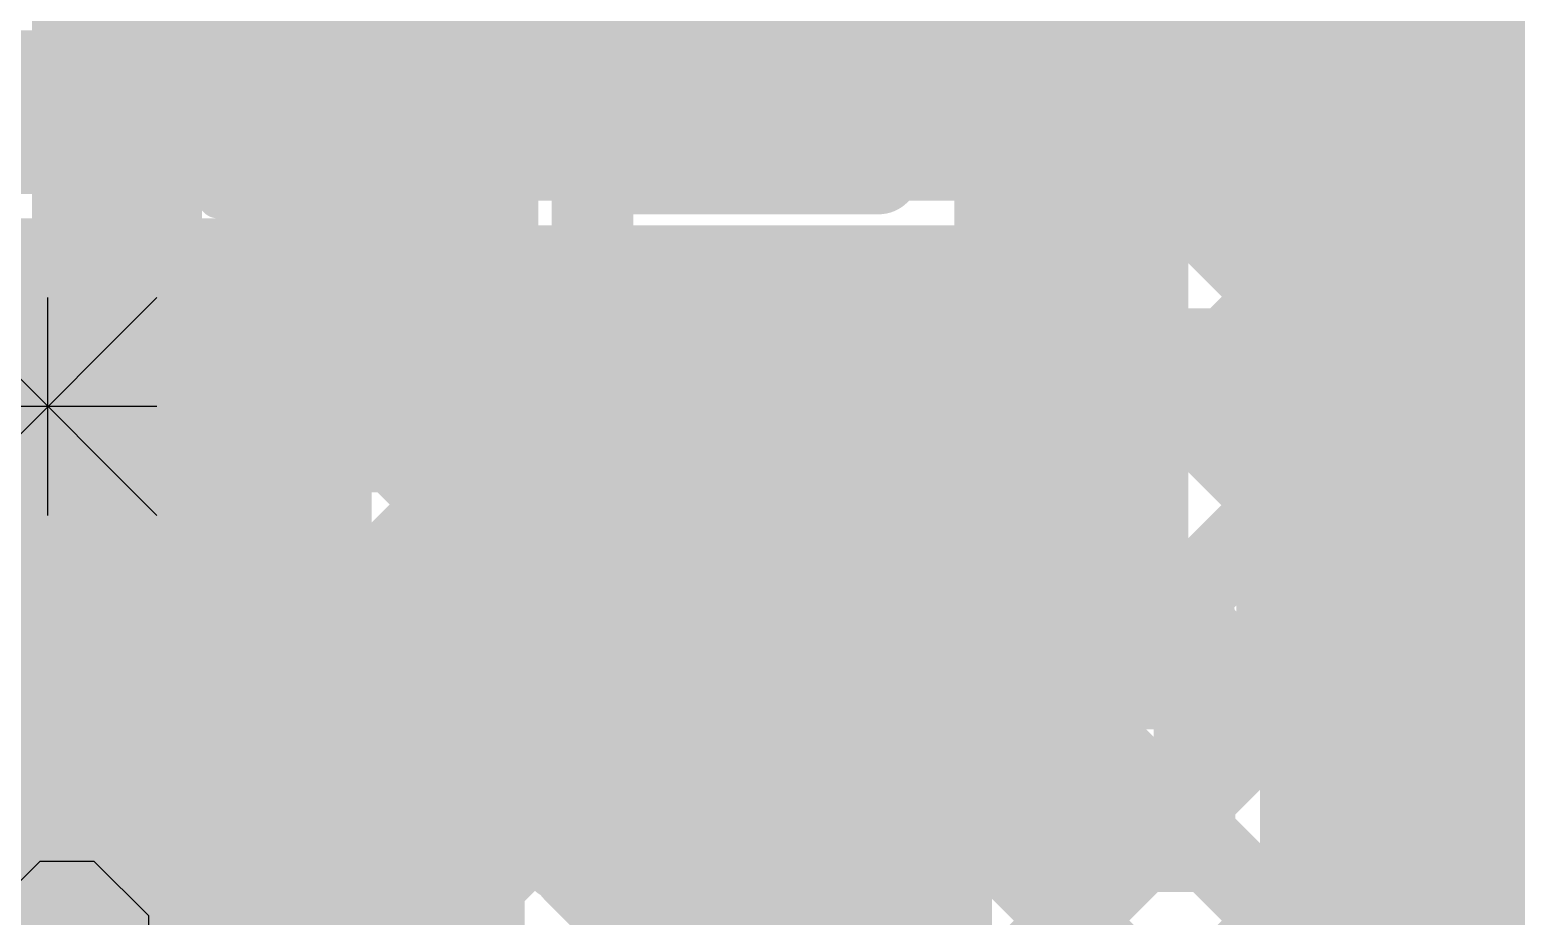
# Model space of a CAD drawing. Header units: millimetres. Extents: x 0.79 to 4.38, y 0.99 to 3.94.
# Drawn here: x 3.1182 to 3.3, y 3.2716 to 3.3801 of the extents above; entities that cross this region are included whole.
import ezdxf

# ---------------------------------------------------------------- set-up
doc = ezdxf.new("R2010")
doc.units = ezdxf.units.MM
doc.header["$MEASUREMENT"] = 0
for name, color, linetype in [('BottomLayer', 5, 'Continuous'), ('BottomOverlay', 54, 'Continuous'), ('BottomPaste', 16, 'Continuous'), ('BottomSolder', 6, 'Continuous'), ('TopLayer', 1, 'Continuous'), ('TopOverlay', 2, 'Continuous'), ('TopPaste', 8, 'Continuous'), ('TopSolder', 216, 'Continuous')]:
    doc.layers.add(name, color=color, linetype=linetype)

# ---------------------------------------------------------------- blocks, each defined once
blk = doc.blocks.new('R__0402_B_125')
at = {"layer": 'BottomLayer'}
for points in [[(-0.0275, 0.0125), (-0.0275, -0.0125), (-0.0095, 0.0125), (-0.0095, -0.0125)], [(0.0095, 0.0125), (0.0095, -0.0125), (0.0275, 0.0125), (0.0275, -0.0125)]]:
    blk.add_solid(points, dxfattribs=at)
at = {"layer": 'BottomOverlay', "const_width": 0.005}
for points in [[(-0.0325, 0.0175), (-0.0325, -0.0175)], [(-0.0325, 0.0175), (-0.0085, 0.0175)], [(0.0085, 0.0175), (0.0325, 0.0175)], [(0.0325, 0.0175), (0.0325, -0.0175)], [(-0.0325, -0.0175), (-0.0085, -0.0175)], [(0.0085, -0.0175), (0.0325, -0.0175)]]:
    blk.add_lwpolyline(points, dxfattribs=at)
at = {"layer": 'BottomOverlay', "const_width": 0.0025}
for points in [[(-0.03375, 0.0175, 1), (-0.03125, 0.0175, 1)], [(-0.03375, 0.0175, 1), (-0.03125, 0.0175, 1)], [(-0.00975, 0.0175, 1), (-0.00725, 0.0175, 1)], [(0.00725, 0.0175, 1), (0.00975, 0.0175, 1)], [(0.03125, 0.0175, 1), (0.03375, 0.0175, 1)], [(0.03125, 0.0175, 1), (0.03375, 0.0175, 1)], [(-0.03375, -0.0175, 1), (-0.03125, -0.0175, 1)], [(-0.03375, -0.0175, 1), (-0.03125, -0.0175, 1)], [(-0.00975, -0.0175, 1), (-0.00725, -0.0175, 1)], [(0.00725, -0.0175, 1), (0.00975, -0.0175, 1)], [(0.03125, -0.0175, 1), (0.03375, -0.0175, 1)], [(0.03125, -0.0175, 1), (0.03375, -0.0175, 1)]]:
    blk.add_lwpolyline(points, format="xyb", close=True, dxfattribs=at)
at = {"layer": 'BottomPaste'}
for points in [[(-0.0275, 0.0125), (-0.0275, -0.0125), (-0.0095, 0.0125), (-0.0095, -0.0125)], [(0.0095, 0.0125), (0.0095, -0.0125), (0.0275, 0.0125), (0.0275, -0.0125)]]:
    blk.add_solid(points, dxfattribs=at)
at = {"layer": 'BottomSolder'}
for points in [[(-0.0315, 0.0165), (-0.0315, -0.0165), (-0.0055, 0.0165), (-0.0055, -0.0165)], [(0.0055, 0.0165), (0.0055, -0.0165), (0.0315, 0.0165), (0.0315, -0.0165)]]:
    blk.add_solid(points, dxfattribs=at)
blk = doc.blocks.new('R__0402_B_127')
at = {"layer": 'BottomLayer'}
for points in [[(-0.0275, 0.0125), (-0.0275, -0.0125), (-0.0095, 0.0125), (-0.0095, -0.0125)], [(0.0095, 0.0125), (0.0095, -0.0125), (0.0275, 0.0125), (0.0275, -0.0125)]]:
    blk.add_solid(points, dxfattribs=at)
at = {"layer": 'BottomOverlay', "const_width": 0.005}
for points in [[(-0.0325, 0.0175), (-0.0085, 0.0175)], [(-0.0325, 0.0175), (-0.0325, -0.0175)], [(0.0085, 0.0175), (0.0325, 0.0175)], [(0.0325, 0.0175), (0.0325, -0.0175)], [(-0.0325, -0.0175), (-0.0085, -0.0175)], [(0.0085, -0.0175), (0.0325, -0.0175)]]:
    blk.add_lwpolyline(points, dxfattribs=at)
at = {"layer": 'BottomOverlay', "const_width": 0.0025}
for points in [[(-0.03375, 0.0175, 1), (-0.03125, 0.0175, 1)], [(-0.03375, 0.0175, 1), (-0.03125, 0.0175, 1)], [(-0.00975, 0.0175, 1), (-0.00725, 0.0175, 1)], [(0.00725, 0.0175, 1), (0.00975, 0.0175, 1)], [(0.03125, 0.0175, 1), (0.03375, 0.0175, 1)], [(0.03125, 0.0175, 1), (0.03375, 0.0175, 1)], [(-0.03375, -0.0175, 1), (-0.03125, -0.0175, 1)], [(-0.03375, -0.0175, 1), (-0.03125, -0.0175, 1)], [(-0.00975, -0.0175, 1), (-0.00725, -0.0175, 1)], [(0.00725, -0.0175, 1), (0.00975, -0.0175, 1)], [(0.03125, -0.0175, 1), (0.03375, -0.0175, 1)], [(0.03125, -0.0175, 1), (0.03375, -0.0175, 1)]]:
    blk.add_lwpolyline(points, format="xyb", close=True, dxfattribs=at)
at = {"layer": 'BottomPaste'}
for points in [[(-0.0275, 0.0125), (-0.0275, -0.0125), (-0.0095, 0.0125), (-0.0095, -0.0125)], [(0.0095, 0.0125), (0.0095, -0.0125), (0.0275, 0.0125), (0.0275, -0.0125)]]:
    blk.add_solid(points, dxfattribs=at)
at = {"layer": 'BottomSolder'}
for points in [[(-0.0315, 0.0165), (-0.0315, -0.0165), (-0.0055, 0.0165), (-0.0055, -0.0165)], [(0.0055, 0.0165), (0.0055, -0.0165), (0.0315, 0.0165), (0.0315, -0.0165)]]:
    blk.add_solid(points, dxfattribs=at)
blk = doc.blocks.new('SOT23_3_B_181')
at = {"layer": 'BottomLayer'}
for points in [[(-0.02166, 0.05807), (-0.05316, 0.05807), (-0.02166, 0.02657), (-0.05316, 0.02657)], [(0.05314, 0.05807), (0.02165, 0.05807), (0.05314, 0.02657), (0.02165, 0.02657)], [(0.01574, -0.02657), (-0.01575, -0.02657), (0.01574, -0.05807), (-0.01575, -0.05807)]]:
    blk.add_solid(points, dxfattribs=at)
at = {"layer": 'BottomOverlay'}
for points, const_width in [([(-0.06409, 0.068, 1), (-0.07393, 0.068, 1)], 0.00984), ([(-0.07639, 0.068, 1), (-0.07147, 0.068, 1)], 0.00492), ([(-0.06655, 0.068, 1), (-0.06162, 0.068, 1)], 0.00492), ([(-0.01351, 0.032, 1), (-0.00851, 0.032, 1)], 0.005), ([(0.00849, 0.032, 1), (0.01349, 0.032, 1)], 0.005), ([(-0.06651, 0.03, 1), (-0.06151, 0.03, 1)], 0.005), ([(0.06149, 0.03, 1), (0.06649, 0.03, 1)], 0.005), ([(-0.06651, -0.032, 1), (-0.06151, -0.032, 1)], 0.005), ([(-0.06651, -0.032, 1), (-0.06151, -0.032, 1)], 0.005), ([(-0.03151, -0.032, 1), (-0.02651, -0.032, 1)], 0.005), ([(0.02649, -0.031, 1), (0.03149, -0.031, 1)], 0.005), ([(0.06149, -0.031, 1), (0.06649, -0.031, 1)], 0.005), ([(0.06149, -0.031, 1), (0.06649, -0.031, 1)], 0.005)]:
    blk.add_lwpolyline(points, format="xyb", close=True, dxfattribs=dict(at, const_width=const_width))
at = {"layer": 'BottomOverlay', "const_width": 0.01}
for points in [[(0.01099, 0.032), (-0.01101, 0.032)], [(-0.06401, 0.03), (-0.06401, -0.032)], [(0.06399, 0.03), (0.06399, -0.031)], [(-0.02901, -0.032), (-0.06401, -0.032)], [(0.06399, -0.031), (0.02899, -0.031)]]:
    blk.add_lwpolyline(points, dxfattribs=at)
at = {"layer": 'BottomPaste'}
for points in [[(-0.02166, 0.05807), (-0.05316, 0.05807), (-0.02166, 0.02657), (-0.05316, 0.02657)], [(0.05314, 0.05807), (0.02165, 0.05807), (0.05314, 0.02657), (0.02165, 0.02657)], [(0.01574, -0.02657), (-0.01575, -0.02657), (0.01574, -0.05807), (-0.01575, -0.05807)]]:
    blk.add_solid(points, dxfattribs=at)
at = {"layer": 'BottomSolder'}
for points in [[(-0.01766, 0.06207), (-0.05716, 0.06207), (-0.01766, 0.02257), (-0.05716, 0.02257)], [(0.05714, 0.06207), (0.01765, 0.06207), (0.05714, 0.02257), (0.01765, 0.02257)], [(0.01974, -0.02257), (-0.01975, -0.02257), (0.01974, -0.06207), (-0.01975, -0.06207)]]:
    blk.add_solid(points, dxfattribs=at)
blk = doc.blocks.new('SOT23_3_B_183')
at = {"layer": 'BottomLayer'}
for points in [[(-0.02166, 0.05807), (-0.05316, 0.05807), (-0.02166, 0.02657), (-0.05316, 0.02657)], [(0.05314, 0.05807), (0.02165, 0.05807), (0.05314, 0.02657), (0.02165, 0.02657)], [(0.01574, -0.02657), (-0.01575, -0.02657), (0.01574, -0.05807), (-0.01575, -0.05807)]]:
    blk.add_solid(points, dxfattribs=at)
at = {"layer": 'BottomOverlay'}
for points, const_width in [([(-0.06409, 0.068, 1), (-0.07393, 0.068, 1)], 0.00984), ([(-0.07639, 0.068, 1), (-0.07147, 0.068, 1)], 0.00492), ([(-0.06655, 0.068, 1), (-0.06162, 0.068, 1)], 0.00492), ([(-0.01351, 0.032, 1), (-0.00851, 0.032, 1)], 0.005), ([(0.00849, 0.032, 1), (0.01349, 0.032, 1)], 0.005), ([(-0.06651, 0.03, 1), (-0.06151, 0.03, 1)], 0.005), ([(0.06149, 0.03, 1), (0.06649, 0.03, 1)], 0.005), ([(-0.06651, -0.032, 1), (-0.06151, -0.032, 1)], 0.005), ([(-0.06651, -0.032, 1), (-0.06151, -0.032, 1)], 0.005), ([(-0.03151, -0.032, 1), (-0.02651, -0.032, 1)], 0.005), ([(0.02649, -0.031, 1), (0.03149, -0.031, 1)], 0.005), ([(0.06149, -0.031, 1), (0.06649, -0.031, 1)], 0.005), ([(0.06149, -0.031, 1), (0.06649, -0.031, 1)], 0.005)]:
    blk.add_lwpolyline(points, format="xyb", close=True, dxfattribs=dict(at, const_width=const_width))
at = {"layer": 'BottomOverlay', "const_width": 0.01}
for points in [[(0.01099, 0.032), (-0.01101, 0.032)], [(-0.06401, 0.03), (-0.06401, -0.032)], [(0.06399, 0.03), (0.06399, -0.031)], [(-0.02901, -0.032), (-0.06401, -0.032)], [(0.06399, -0.031), (0.02899, -0.031)]]:
    blk.add_lwpolyline(points, dxfattribs=at)
at = {"layer": 'BottomPaste'}
for points in [[(-0.02166, 0.05807), (-0.05316, 0.05807), (-0.02166, 0.02657), (-0.05316, 0.02657)], [(0.05314, 0.05807), (0.02165, 0.05807), (0.05314, 0.02657), (0.02165, 0.02657)], [(0.01574, -0.02657), (-0.01575, -0.02657), (0.01574, -0.05807), (-0.01575, -0.05807)]]:
    blk.add_solid(points, dxfattribs=at)
at = {"layer": 'BottomSolder'}
for points in [[(-0.01766, 0.06207), (-0.05716, 0.06207), (-0.01766, 0.02257), (-0.05716, 0.02257)], [(0.05714, 0.06207), (0.01765, 0.06207), (0.05714, 0.02257), (0.01765, 0.02257)], [(0.01974, -0.02257), (-0.01975, -0.02257), (0.01974, -0.06207), (-0.01975, -0.06207)]]:
    blk.add_solid(points, dxfattribs=at)
blk = doc.blocks.new('R__0402_B_225')
at = {"layer": 'BottomLayer'}
for points in [[(-0.0275, 0.0125), (-0.0275, -0.0125), (-0.0095, 0.0125), (-0.0095, -0.0125)], [(0.0095, 0.0125), (0.0095, -0.0125), (0.0275, 0.0125), (0.0275, -0.0125)]]:
    blk.add_solid(points, dxfattribs=at)
at = {"layer": 'BottomOverlay', "const_width": 0.005}
for points in [[(-0.0085, 0.0175), (-0.0325, 0.0175)], [(-0.0325, -0.0175), (-0.0325, 0.0175)], [(0.0325, 0.0175), (0.0085, 0.0175)], [(0.0325, -0.0175), (0.0325, 0.0175)], [(-0.0085, -0.0175), (-0.0325, -0.0175)], [(0.0325, -0.0175), (0.0085, -0.0175)]]:
    blk.add_lwpolyline(points, dxfattribs=at)
at = {"layer": 'BottomOverlay', "const_width": 0.0025}
for points in [[(-0.03375, 0.0175, 1), (-0.03125, 0.0175, 1)], [(-0.03375, 0.0175, 1), (-0.03125, 0.0175, 1)], [(-0.00975, 0.0175, 1), (-0.00725, 0.0175, 1)], [(0.00725, 0.0175, 1), (0.00975, 0.0175, 1)], [(0.03125, 0.0175, 1), (0.03375, 0.0175, 1)], [(0.03125, 0.0175, 1), (0.03375, 0.0175, 1)], [(-0.03375, -0.0175, 1), (-0.03125, -0.0175, 1)], [(-0.03375, -0.0175, 1), (-0.03125, -0.0175, 1)], [(-0.00975, -0.0175, 1), (-0.00725, -0.0175, 1)], [(0.00725, -0.0175, 1), (0.00975, -0.0175, 1)], [(0.03125, -0.0175, 1), (0.03375, -0.0175, 1)], [(0.03125, -0.0175, 1), (0.03375, -0.0175, 1)]]:
    blk.add_lwpolyline(points, format="xyb", close=True, dxfattribs=at)
at = {"layer": 'BottomPaste'}
for points in [[(-0.0275, 0.0125), (-0.0275, -0.0125), (-0.0095, 0.0125), (-0.0095, -0.0125)], [(0.0095, 0.0125), (0.0095, -0.0125), (0.0275, 0.0125), (0.0275, -0.0125)]]:
    blk.add_solid(points, dxfattribs=at)
at = {"layer": 'BottomSolder'}
for points in [[(-0.0315, 0.0165), (-0.0315, -0.0165), (-0.0055, 0.0165), (-0.0055, -0.0165)], [(0.0055, 0.0165), (0.0055, -0.0165), (0.0315, 0.0165), (0.0315, -0.0165)]]:
    blk.add_solid(points, dxfattribs=at)
blk = doc.blocks.new('LED_SMT_243')
at = {"layer": 'TopLayer'}
for points in [[(-0.06, -0.03), (-0.02, -0.03), (-0.06, 0.03), (-0.02, 0.03)], [(0.02, -0.03), (0.06, -0.03), (0.02, 0.03), (0.06, 0.03)]]:
    blk.add_solid(points, dxfattribs=at)
at = {"layer": 'TopOverlay', "const_width": 0.005}
for points in [[(0.065, 0.035), (-0.065, 0.035)], [(-0.065, -0.035), (-0.065, 0.035)], [(0.065, -0.035), (0.065, 0.035)], [(0.065, -0.035), (-0.065, -0.035)]]:
    blk.add_lwpolyline(points, dxfattribs=at)
at = {"layer": 'TopOverlay', "const_width": 0.0025}
for points in [[(-0.06625, 0.035, 1), (-0.06375, 0.035, 1)], [(-0.06625, 0.035, 1), (-0.06375, 0.035, 1)], [(0.06375, 0.035, 1), (0.06625, 0.035, 1)], [(0.06375, 0.035, 1), (0.06625, 0.035, 1)], [(-0.06625, -0.035, 1), (-0.06375, -0.035, 1)], [(-0.06625, -0.035, 1), (-0.06375, -0.035, 1)], [(0.06375, -0.035, 1), (0.06625, -0.035, 1)], [(0.06375, -0.035, 1), (0.06625, -0.035, 1)]]:
    blk.add_lwpolyline(points, format="xyb", close=True, dxfattribs=at)
at = {"layer": 'TopOverlay'}
blk.add_solid([(0.064, -0.037), (0.0977, -0.037), (0.064, 0.037), (0.0977, 0.037)], dxfattribs=at)
at = {"layer": 'TopPaste'}
for points in [[(-0.06, -0.03), (-0.02, -0.03), (-0.06, 0.03), (-0.02, 0.03)], [(0.02, -0.03), (0.06, -0.03), (0.02, 0.03), (0.06, 0.03)]]:
    blk.add_solid(points, dxfattribs=at)
at = {"layer": 'TopSolder'}
for points in [[(-0.064, -0.034), (-0.016, -0.034), (-0.064, 0.034), (-0.016, 0.034)], [(0.016, -0.034), (0.064, -0.034), (0.016, 0.034), (0.064, 0.034)]]:
    blk.add_solid(points, dxfattribs=at)
blk = doc.blocks.new('LED_SMT_244')
at = {"layer": 'TopLayer'}
for points in [[(-0.06, -0.03), (-0.02, -0.03), (-0.06, 0.03), (-0.02, 0.03)], [(0.02, -0.03), (0.06, -0.03), (0.02, 0.03), (0.06, 0.03)]]:
    blk.add_solid(points, dxfattribs=at)
at = {"layer": 'TopOverlay', "const_width": 0.005}
for points in [[(0.065, 0.035), (-0.065, 0.035)], [(-0.065, -0.035), (-0.065, 0.035)], [(0.065, -0.035), (0.065, 0.035)], [(0.065, -0.035), (-0.065, -0.035)]]:
    blk.add_lwpolyline(points, dxfattribs=at)
at = {"layer": 'TopOverlay', "const_width": 0.0025}
for points in [[(-0.06625, 0.035, 1), (-0.06375, 0.035, 1)], [(-0.06625, 0.035, 1), (-0.06375, 0.035, 1)], [(0.06375, 0.035, 1), (0.06625, 0.035, 1)], [(0.06375, 0.035, 1), (0.06625, 0.035, 1)], [(-0.06625, -0.035, 1), (-0.06375, -0.035, 1)], [(-0.06625, -0.035, 1), (-0.06375, -0.035, 1)], [(0.06375, -0.035, 1), (0.06625, -0.035, 1)], [(0.06375, -0.035, 1), (0.06625, -0.035, 1)]]:
    blk.add_lwpolyline(points, format="xyb", close=True, dxfattribs=at)
at = {"layer": 'TopOverlay'}
blk.add_solid([(0.064, -0.037), (0.096, -0.037), (0.064, 0.037), (0.096, 0.037)], dxfattribs=at)
at = {"layer": 'TopPaste'}
for points in [[(-0.06, -0.03), (-0.02, -0.03), (-0.06, 0.03), (-0.02, 0.03)], [(0.02, -0.03), (0.06, -0.03), (0.02, 0.03), (0.06, 0.03)]]:
    blk.add_solid(points, dxfattribs=at)
at = {"layer": 'TopSolder'}
for points in [[(-0.064, -0.034), (-0.016, -0.034), (-0.064, 0.034), (-0.016, 0.034)], [(0.016, -0.034), (0.064, -0.034), (0.016, 0.034), (0.064, 0.034)]]:
    blk.add_solid(points, dxfattribs=at)
blk = doc.blocks.new('LED_SMT_245')
at = {"layer": 'TopLayer'}
for points in [[(-0.06, -0.03), (-0.02, -0.03), (-0.06, 0.03), (-0.02, 0.03)], [(0.02, -0.03), (0.06, -0.03), (0.02, 0.03), (0.06, 0.03)]]:
    blk.add_solid(points, dxfattribs=at)
at = {"layer": 'TopOverlay', "const_width": 0.005}
for points in [[(0.065, 0.035), (-0.065, 0.035)], [(-0.065, -0.035), (-0.065, 0.035)], [(0.065, -0.035), (0.065, 0.035)], [(0.065, -0.035), (-0.065, -0.035)]]:
    blk.add_lwpolyline(points, dxfattribs=at)
at = {"layer": 'TopOverlay', "const_width": 0.0025}
for points in [[(-0.06625, 0.035, 1), (-0.06375, 0.035, 1)], [(-0.06625, 0.035, 1), (-0.06375, 0.035, 1)], [(0.06375, 0.035, 1), (0.06625, 0.035, 1)], [(0.06375, 0.035, 1), (0.06625, 0.035, 1)], [(-0.06625, -0.035, 1), (-0.06375, -0.035, 1)], [(-0.06625, -0.035, 1), (-0.06375, -0.035, 1)], [(0.06375, -0.035, 1), (0.06625, -0.035, 1)], [(0.06375, -0.035, 1), (0.06625, -0.035, 1)]]:
    blk.add_lwpolyline(points, format="xyb", close=True, dxfattribs=at)
at = {"layer": 'TopOverlay'}
blk.add_solid([(0.064, -0.037), (0.096, -0.037), (0.064, 0.037), (0.096, 0.037)], dxfattribs=at)
at = {"layer": 'TopPaste'}
for points in [[(-0.06, -0.03), (-0.02, -0.03), (-0.06, 0.03), (-0.02, 0.03)], [(0.02, -0.03), (0.06, -0.03), (0.02, 0.03), (0.06, 0.03)]]:
    blk.add_solid(points, dxfattribs=at)
at = {"layer": 'TopSolder'}
for points in [[(-0.064, -0.034), (-0.016, -0.034), (-0.064, 0.034), (-0.016, 0.034)], [(0.016, -0.034), (0.064, -0.034), (0.016, 0.034), (0.064, 0.034)]]:
    blk.add_solid(points, dxfattribs=at)

msp = doc.modelspace()

# ---------------------------------------------------------------- linework, layer by layer
at = {"layer": 'BottomLayer'}
for points, const_width in [([(3.12344, 3.15494), (3.12344, 3.44506)], 0.01), ([(3.12344, 3.378), (3.13422, 3.38878)], 0.01), ([(3.13422, 3.3575), (3.13422, 3.3895)], 0.01), ([(3.12344, 3.38195), (3.13422, 3.37116)], 0.01), ([(3.158, 3.3735), (3.2725, 3.3735)], 0.02), ([(3.12344, 3.34971), (3.13422, 3.3605)], 0.01), ([(3.13422, 3.3525), (3.13422, 3.3575)], 0.01), ([(3.13422, 3.3525), (3.13422, 3.3575)], 0.01), ([(3.12344, 3.35366), (3.13422, 3.34288)], 0.01), ([(3.13422, 3.3155), (3.13422, 3.3525)], 0.01), ([(3.158, 3.336), (3.158, 3.3365)], 0.02), ([(3.158, 3.336), (3.264, 3.336)], 0.02), ([(3.264, 3.336), (3.28841, 3.31159)], 0.02), ([(3.12344, 3.32143), (3.13422, 3.33221)], 0.01), ([(3.12344, 3.32538), (3.16332, 3.2855)], 0.01), ([(3.28841, 3.28918), (3.28841, 3.31159)], 0.02), ([(3.12344, 3.29314), (3.14579, 3.3155)], 0.01), ([(3.13422, 3.3155), (3.15002, 3.3155)], 0.01), ([(3.14407, 3.2855), (3.17257, 3.314)], 0.01), ([(3.158, 3.314), (3.25489, 3.314)], 0.01), ([(3.1631, 3.314), (3.22326, 3.25384)], 0.01), ([(3.17236, 3.2855), (3.20086, 3.314)], 0.01), ([(3.18851, 3.27336), (3.22914, 3.314)], 0.01), ([(3.19139, 3.314), (3.22581, 3.27957)], 0.01), ([(3.20158, 3.25815), (3.25616, 3.31273)], 0.01), ([(3.21967, 3.314), (3.2541, 3.27957)], 0.01), ([(3.24796, 3.314), (3.26066, 3.30129)], 0.01), ([(3.25489, 3.314), (3.26066, 3.30822)], 0.01), ([(3.158, 3.2995), (3.15872, 3.2995)], 0.025), ([(3.15872, 3.2995), (3.20078, 3.2995)], 0.025), ([(3.20078, 3.2995), (3.2136, 3.28667)], 0.025), ([(3.26066, 3.27957), (3.26066, 3.30822)], 0.01), ([(3.12344, 3.29709), (3.13503, 3.2855)], 0.01), ([(3.2136, 3.16718), (3.2136, 3.28667)], 0.025), ([(3.28841, 3.16718), (3.28841, 3.28918)], 0.02), ([(3.25129, 3.27957), (3.26066, 3.28894)], 0.01), ([(3.13422, 3.2855), (3.18322, 3.2855)], 0.01), ([(3.13422, 3.2485), (3.13422, 3.2855)], 0.01), ([(3.18322, 3.2785), (3.18322, 3.2855)], 0.01), ([(3.22326, 3.27957), (3.26066, 3.27957)], 0.01), ([(3.22326, 3.22407), (3.22326, 3.27957)], 0.01), ([(3.18466, 3.2772), (3.19752, 3.26435)], 0.01), ([(3.12344, 3.26486), (3.13422, 3.27564)], 0.01), ([(3.12344, 3.26881), (3.13422, 3.25802)], 0.01)]:
    msp.add_lwpolyline(points, dxfattribs=dict(at, const_width=const_width))
for points, const_width in [([(3.12094, 3.38195, 1), (3.12594, 3.38195, 1)], 0.005), ([(3.12094, 3.378, 1), (3.12594, 3.378, 1)], 0.005), ([(3.153, 3.3735, 1), (3.163, 3.3735, 1)], 0.01), ([(3.2675, 3.3735, 1), (3.2775, 3.3735, 1)], 0.01), ([(3.13172, 3.37116, 1), (3.13672, 3.37116, 1)], 0.005), ([(3.13172, 3.3605, 1), (3.13672, 3.3605, 1)], 0.005), ([(3.13172, 3.3575, 1), (3.13672, 3.3575, 1)], 0.005), ([(3.13172, 3.3575, 1), (3.13672, 3.3575, 1)], 0.005), ([(3.13172, 3.3575, 1), (3.13672, 3.3575, 1)], 0.005), ([(3.12094, 3.35366, 1), (3.12594, 3.35366, 1)], 0.005), ([(3.13172, 3.3525, 1), (3.13672, 3.3525, 1)], 0.005), ([(3.13172, 3.3525, 1), (3.13672, 3.3525, 1)], 0.005), ([(3.13172, 3.3525, 1), (3.13672, 3.3525, 1)], 0.005), ([(3.12094, 3.34971, 1), (3.12594, 3.34971, 1)], 0.005), ([(3.13172, 3.34288, 1), (3.13672, 3.34288, 1)], 0.005), ([(3.153, 3.3365, 1), (3.163, 3.3365, 1)], 0.01), ([(3.153, 3.336, 1), (3.163, 3.336, 1)], 0.01), ([(3.153, 3.336, 1), (3.163, 3.336, 1)], 0.01), ([(3.259, 3.336, 1), (3.269, 3.336, 1)], 0.01), ([(3.259, 3.336, 1), (3.269, 3.336, 1)], 0.01), ([(3.13172, 3.33221, 1), (3.13672, 3.33221, 1)], 0.005), ([(3.12094, 3.32538, 1), (3.12594, 3.32538, 1)], 0.005), ([(3.12094, 3.32143, 1), (3.12594, 3.32143, 1)], 0.005), ([(3.28341, 3.31159, 1), (3.29341, 3.31159, 1)], 0.01), ([(3.28341, 3.31159, 1), (3.29341, 3.31159, 1)], 0.01), ([(3.13172, 3.3155, 1), (3.13672, 3.3155, 1)], 0.005), ([(3.13172, 3.3155, 1), (3.13672, 3.3155, 1)], 0.005), ([(3.14329, 3.3155, 1), (3.14829, 3.3155, 1)], 0.005), ([(3.14752, 3.3155, 1), (3.15252, 3.3155, 1)], 0.005), ([(3.14752, 3.3155, 1), (3.15252, 3.3155, 1)], 0.005), ([(3.14752, 3.3155, 1), (3.15252, 3.3155, 1)], 0.005), ([(3.1555, 3.314, 1), (3.1605, 3.314, 1)], 0.005), ([(3.1555, 3.314, 1), (3.1605, 3.314, 1)], 0.005), ([(3.1555, 3.314, 1), (3.1605, 3.314, 1)], 0.005), ([(3.1606, 3.314, 1), (3.1656, 3.314, 1)], 0.005), ([(3.17007, 3.314, 1), (3.17507, 3.314, 1)], 0.005), ([(3.18889, 3.314, 1), (3.19389, 3.314, 1)], 0.005), ([(3.19836, 3.314, 1), (3.20336, 3.314, 1)], 0.005), ([(3.21717, 3.314, 1), (3.22217, 3.314, 1)], 0.005), ([(3.22664, 3.314, 1), (3.23164, 3.314, 1)], 0.005), ([(3.24546, 3.314, 1), (3.25046, 3.314, 1)], 0.005), ([(3.25239, 3.314, 1), (3.25739, 3.314, 1)], 0.005), ([(3.25239, 3.314, 1), (3.25739, 3.314, 1)], 0.005), ([(3.25366, 3.31273, 1), (3.25866, 3.31273, 1)], 0.005), ([(3.15175, 3.2995, 1), (3.16425, 3.2995, 1)], 0.0125), ([(3.15247, 3.2995, 1), (3.16497, 3.2995, 1)], 0.0125), ([(3.15247, 3.2995, 1), (3.16497, 3.2995, 1)], 0.0125), ([(3.19453, 3.2995, 1), (3.20703, 3.2995, 1)], 0.0125), ([(3.19453, 3.2995, 1), (3.20703, 3.2995, 1)], 0.0125), ([(3.25816, 3.30822, 1), (3.26316, 3.30822, 1)], 0.005), ([(3.25816, 3.30822, 1), (3.26316, 3.30822, 1)], 0.005), ([(3.25816, 3.30129, 1), (3.26316, 3.30129, 1)], 0.005), ([(3.12094, 3.29709, 1), (3.12594, 3.29709, 1)], 0.005), ([(3.20735, 3.28667, 1), (3.21985, 3.28667, 1)], 0.0125), ([(3.20735, 3.28667, 1), (3.21985, 3.28667, 1)], 0.0125), ([(3.28341, 3.28918, 1), (3.29341, 3.28918, 1)], 0.01), ([(3.28341, 3.28918, 1), (3.29341, 3.28918, 1)], 0.01), ([(3.12094, 3.29314, 1), (3.12594, 3.29314, 1)], 0.005), ([(3.25816, 3.28894, 1), (3.26316, 3.28894, 1)], 0.005), ([(3.13172, 3.2855, 1), (3.13672, 3.2855, 1)], 0.005), ([(3.13172, 3.2855, 1), (3.13672, 3.2855, 1)], 0.005), ([(3.13253, 3.2855, 1), (3.13753, 3.2855, 1)], 0.005), ([(3.14157, 3.2855, 1), (3.14657, 3.2855, 1)], 0.005), ([(3.16082, 3.2855, 1), (3.16582, 3.2855, 1)], 0.005), ([(3.16986, 3.2855, 1), (3.17486, 3.2855, 1)], 0.005), ([(3.18072, 3.2855, 1), (3.18572, 3.2855, 1)], 0.005), ([(3.18072, 3.2855, 1), (3.18572, 3.2855, 1)], 0.005), ([(3.22076, 3.27957, 1), (3.22576, 3.27957, 1)], 0.005), ([(3.22076, 3.27957, 1), (3.22576, 3.27957, 1)], 0.005), ([(3.22331, 3.27957, 1), (3.22831, 3.27957, 1)], 0.005), ([(3.24879, 3.27957, 1), (3.25379, 3.27957, 1)], 0.005), ([(3.2516, 3.27957, 1), (3.2566, 3.27957, 1)], 0.005), ([(3.25816, 3.27957, 1), (3.26316, 3.27957, 1)], 0.005), ([(3.25816, 3.27957, 1), (3.26316, 3.27957, 1)], 0.005), ([(3.18072, 3.2785, 1), (3.18572, 3.2785, 1)], 0.005), ([(3.18216, 3.2772, 1), (3.18716, 3.2772, 1)], 0.005), ([(3.13172, 3.27564, 1), (3.13672, 3.27564, 1)], 0.005), ([(3.18601, 3.27336, 1), (3.19101, 3.27336, 1)], 0.005), ([(3.12094, 3.26881, 1), (3.12594, 3.26881, 1)], 0.005)]:
    msp.add_lwpolyline(points, format="xyb", close=True, dxfattribs=dict(at, const_width=const_width))
at = {"layer": 'BottomLayer', "const_width": 0.01}
msp.add_lwpolyline([(3.158, 3.314, -0.093119), (3.15002, 3.3155)], format="xyb", dxfattribs=at)
msp.add_lwpolyline([(3.158, 3.314, -0.093119), (3.15002, 3.3155)], format="xyb", dxfattribs=at)
at = {"layer": 'BottomLayer'}
msp.add_solid([(3.241, 3.355), (3.319, 3.355), (3.241, 3.428), (3.319, 3.428)], dxfattribs=at)
at = {"layer": 'BottomOverlay'}
for p, q in [((3.13372, 3.34732), (3.10706, 3.32066)), ((3.13372, 3.32066), (3.10706, 3.34732)), ((3.12039, 3.32066), (3.12039, 3.34732)), ((3.13372, 3.33399), (3.10706, 3.33399)), ((3.11939, 3.27831), (3.11273, 3.27164)), ((3.12606, 3.27831), (3.11939, 3.27831)), ((3.13272, 3.27164), (3.12606, 3.27831)), ((3.13272, 3.26498), (3.13272, 3.27164))]:
    msp.add_line(p, q, dxfattribs=at)
at = {"layer": 'TopLayer'}
for points, const_width in [([(2.85304, 3.375), (3.90554, 3.375)], 0.01), ([(3.11044, 3.365), (3.12044, 3.375)], 0.01), ([(3.11624, 3.375), (3.12624, 3.365)], 0.01), ([(3.1359, 3.365), (3.1459, 3.375)], 0.01), ([(3.14169, 3.375), (3.15169, 3.365)], 0.01), ([(3.155, 3.35865), (3.17135, 3.375)], 0.01), ([(3.16715, 3.375), (3.178, 3.36415)], 0.01), ([(3.18596, 3.36415), (3.19681, 3.375)], 0.01), ([(3.19261, 3.375), (3.20346, 3.36415)], 0.01), ([(3.21141, 3.36415), (3.22227, 3.375)], 0.01), ([(3.21806, 3.375), (3.22891, 3.36415)], 0.01), ([(3.23687, 3.36415), (3.24772, 3.375)], 0.01), ([(3.24352, 3.375), (3.25437, 3.36415)], 0.01), ([(3.25489, 3.35671), (3.27318, 3.375)], 0.01), ([(3.26897, 3.375), (3.27982, 3.36415)], 0.01), ([(3.28778, 3.36415), (3.29863, 3.375)], 0.01), ([(3.29443, 3.375), (3.30528, 3.36415)], 0.01), ([(3.071, 3.365), (3.155, 3.365)], 0.01), ([(3.15169, 3.365), (3.155, 3.36169)], 0.01), ([(3.155, 3.301), (3.155, 3.365)], 0.01), ([(3.17089, 3.36415), (3.25489, 3.36415)], 0.01), ([(3.17089, 3.30015), (3.17089, 3.36415)], 0.01), ([(3.25489, 3.30015), (3.25489, 3.36415)], 0.01), ([(3.25489, 3.36363), (3.27078, 3.34774)], 0.01), ([(3.27078, 3.30015), (3.27078, 3.36415)], 0.01), ([(3.27078, 3.36415), (3.35478, 3.36415)], 0.01), ([(3.155, 3.36169), (3.17089, 3.34581)], 0.01), ([(3.155, 3.33319), (3.17089, 3.34908)], 0.01), ([(3.25489, 3.33126), (3.27078, 3.34714)], 0.01), ([(3.25489, 3.33817), (3.27078, 3.32228)], 0.01), ([(3.155, 3.33624), (3.17089, 3.32035)], 0.01), ([(3.113, 3.24004), (3.113, 3.333)], 0.012), ([(3.21289, 2.82466), (3.21289, 3.333)], 0.012), ([(3.155, 3.30773), (3.17089, 3.32362)], 0.01), ([(3.25489, 3.3058), (3.27078, 3.32169)], 0.01), ([(3.25489, 3.31272), (3.467, 3.10061)], 0.01), ([(3.155, 3.31078), (3.19489, 3.27089)], 0.01), ([(3.14827, 3.301), (3.155, 3.30773)], 0.01), ([(3.24924, 3.30015), (3.25489, 3.3058)], 0.01), ([(3.131, 3.301), (3.155, 3.301)], 0.01), ([(3.131, 3.2475), (3.131, 3.301)], 0.01), ([(3.131, 3.28373), (3.14827, 3.301)], 0.01), ([(3.131, 3.25828), (3.17287, 3.30015)], 0.01), ([(3.13933, 3.301), (3.19489, 3.24544)], 0.01), ([(3.17089, 3.30015), (3.19489, 3.30015)], 0.01), ([(3.19109, 3.30015), (3.19489, 3.29635)], 0.01), ([(3.19489, 2.83212), (3.19489, 3.30015)], 0.01), ([(3.23089, 3.30015), (3.25489, 3.30015)], 0.01), ([(3.23089, 3.25634), (3.27469, 3.30015)], 0.01), ([(3.23089, 3.2818), (3.24924, 3.30015)], 0.01), ([(3.23089, 2.82466), (3.23089, 3.30015)], 0.01), ([(3.242, 3.30015), (3.467, 3.07515)], 0.01), ([(3.27078, 3.30015), (3.29478, 3.30015)], 0.01), ([(3.29478, 3.28522), (3.29478, 3.30015)], 0.01), ([(3.13834, 3.24016), (3.19489, 3.29671)], 0.01), ([(3.23089, 3.23089), (3.29478, 3.29478)], 0.01), ([(3.23089, 3.23089), (3.29478, 3.29478)], 0.01), ([(3.23089, 3.28581), (3.467, 3.04969)], 0.01), ([(3.131, 3.28387), (3.19489, 3.21998)], 0.01), ([(3.23089, 3.20543), (3.29904, 3.27359)], 0.01), ([(3.30007, 3.27247), (3.39493, 3.17761)], 0.01), ([(3.15106, 3.22743), (3.19489, 3.27126)], 0.01)]:
    msp.add_lwpolyline(points, dxfattribs=dict(at, const_width=const_width))
for points, const_width in [([(3.11374, 3.375, 1), (3.11874, 3.375, 1)], 0.005), ([(3.11794, 3.375, 1), (3.12294, 3.375, 1)], 0.005), ([(3.13919, 3.375, 1), (3.14419, 3.375, 1)], 0.005), ([(3.1434, 3.375, 1), (3.1484, 3.375, 1)], 0.005), ([(3.16465, 3.375, 1), (3.16965, 3.375, 1)], 0.005), ([(3.16885, 3.375, 1), (3.17385, 3.375, 1)], 0.005), ([(3.19011, 3.375, 1), (3.19511, 3.375, 1)], 0.005), ([(3.19431, 3.375, 1), (3.19931, 3.375, 1)], 0.005), ([(3.21556, 3.375, 1), (3.22056, 3.375, 1)], 0.005), ([(3.21977, 3.375, 1), (3.22477, 3.375, 1)], 0.005), ([(3.24102, 3.375, 1), (3.24602, 3.375, 1)], 0.005), ([(3.24522, 3.375, 1), (3.25022, 3.375, 1)], 0.005), ([(3.26647, 3.375, 1), (3.27147, 3.375, 1)], 0.005), ([(3.27068, 3.375, 1), (3.27568, 3.375, 1)], 0.005), ([(3.29193, 3.375, 1), (3.29693, 3.375, 1)], 0.005), ([(3.29613, 3.375, 1), (3.30113, 3.375, 1)], 0.005), ([(3.12374, 3.365, 1), (3.12874, 3.365, 1)], 0.005), ([(3.1334, 3.365, 1), (3.1384, 3.365, 1)], 0.005), ([(3.14919, 3.365, 1), (3.15419, 3.365, 1)], 0.005), ([(3.14919, 3.365, 1), (3.15419, 3.365, 1)], 0.005), ([(3.1525, 3.365, 1), (3.1575, 3.365, 1)], 0.005), ([(3.1525, 3.365, 1), (3.1575, 3.365, 1)], 0.005), ([(3.16839, 3.36415, 1), (3.17339, 3.36415, 1)], 0.005), ([(3.16839, 3.36415, 1), (3.17339, 3.36415, 1)], 0.005), ([(3.1755, 3.36415, 1), (3.1805, 3.36415, 1)], 0.005), ([(3.18346, 3.36415, 1), (3.18846, 3.36415, 1)], 0.005), ([(3.20096, 3.36415, 1), (3.20596, 3.36415, 1)], 0.005), ([(3.20891, 3.36415, 1), (3.21391, 3.36415, 1)], 0.005), ([(3.22641, 3.36415, 1), (3.23141, 3.36415, 1)], 0.005), ([(3.23437, 3.36415, 1), (3.23937, 3.36415, 1)], 0.005), ([(3.25187, 3.36415, 1), (3.25687, 3.36415, 1)], 0.005), ([(3.25239, 3.36415, 1), (3.25739, 3.36415, 1)], 0.005), ([(3.25239, 3.36415, 1), (3.25739, 3.36415, 1)], 0.005), ([(3.25239, 3.36363, 1), (3.25739, 3.36363, 1)], 0.005), ([(3.26828, 3.36415, 1), (3.27328, 3.36415, 1)], 0.005), ([(3.26828, 3.36415, 1), (3.27328, 3.36415, 1)], 0.005), ([(3.27732, 3.36415, 1), (3.28232, 3.36415, 1)], 0.005), ([(3.28528, 3.36415, 1), (3.29028, 3.36415, 1)], 0.005), ([(3.1525, 3.36169, 1), (3.1575, 3.36169, 1)], 0.005), ([(3.1525, 3.36169, 1), (3.1575, 3.36169, 1)], 0.005), ([(3.1525, 3.35865, 1), (3.1575, 3.35865, 1)], 0.005), ([(3.25239, 3.35671, 1), (3.25739, 3.35671, 1)], 0.005), ([(3.16839, 3.34908, 1), (3.17339, 3.34908, 1)], 0.005), ([(3.26828, 3.34774, 1), (3.27328, 3.34774, 1)], 0.005), ([(3.26828, 3.34714, 1), (3.27328, 3.34714, 1)], 0.005), ([(3.16839, 3.34581, 1), (3.17339, 3.34581, 1)], 0.005), ([(3.25239, 3.33817, 1), (3.25739, 3.33817, 1)], 0.005), ([(3.1525, 3.33624, 1), (3.1575, 3.33624, 1)], 0.005), ([(3.11, 3.333, 1), (3.116, 3.333, 1)], 0.006), ([(3.1525, 3.33319, 1), (3.1575, 3.33319, 1)], 0.005), ([(3.20989, 3.333, 1), (3.21589, 3.333, 1)], 0.006), ([(3.25239, 3.33126, 1), (3.25739, 3.33126, 1)], 0.005), ([(3.16839, 3.32362, 1), (3.17339, 3.32362, 1)], 0.005), ([(3.26828, 3.32228, 1), (3.27328, 3.32228, 1)], 0.005), ([(3.26828, 3.32169, 1), (3.27328, 3.32169, 1)], 0.005), ([(3.16839, 3.32035, 1), (3.17339, 3.32035, 1)], 0.005), ([(3.25239, 3.31272, 1), (3.25739, 3.31272, 1)], 0.005), ([(3.1525, 3.31078, 1), (3.1575, 3.31078, 1)], 0.005), ([(3.1525, 3.30773, 1), (3.1575, 3.30773, 1)], 0.005), ([(3.1525, 3.30773, 1), (3.1575, 3.30773, 1)], 0.005), ([(3.25239, 3.3058, 1), (3.25739, 3.3058, 1)], 0.005), ([(3.25239, 3.3058, 1), (3.25739, 3.3058, 1)], 0.005), ([(3.1285, 3.301, 1), (3.1335, 3.301, 1)], 0.005), ([(3.1285, 3.301, 1), (3.1335, 3.301, 1)], 0.005), ([(3.13683, 3.301, 1), (3.14183, 3.301, 1)], 0.005), ([(3.14577, 3.301, 1), (3.15077, 3.301, 1)], 0.005), ([(3.14577, 3.301, 1), (3.15077, 3.301, 1)], 0.005), ([(3.1525, 3.301, 1), (3.1575, 3.301, 1)], 0.005), ([(3.1525, 3.301, 1), (3.1575, 3.301, 1)], 0.005), ([(3.16839, 3.30015, 1), (3.17339, 3.30015, 1)], 0.005), ([(3.16839, 3.30015, 1), (3.17339, 3.30015, 1)], 0.005), ([(3.17037, 3.30015, 1), (3.17537, 3.30015, 1)], 0.005), ([(3.18859, 3.30015, 1), (3.19359, 3.30015, 1)], 0.005), ([(3.19239, 3.30015, 1), (3.19739, 3.30015, 1)], 0.005), ([(3.19239, 3.30015, 1), (3.19739, 3.30015, 1)], 0.005), ([(3.22839, 3.30015, 1), (3.23339, 3.30015, 1)], 0.005), ([(3.22839, 3.30015, 1), (3.23339, 3.30015, 1)], 0.005), ([(3.2395, 3.30015, 1), (3.2445, 3.30015, 1)], 0.005), ([(3.24674, 3.30015, 1), (3.25174, 3.30015, 1)], 0.005), ([(3.24674, 3.30015, 1), (3.25174, 3.30015, 1)], 0.005), ([(3.25239, 3.30015, 1), (3.25739, 3.30015, 1)], 0.005), ([(3.25239, 3.30015, 1), (3.25739, 3.30015, 1)], 0.005), ([(3.26828, 3.30015, 1), (3.27328, 3.30015, 1)], 0.005), ([(3.26828, 3.30015, 1), (3.27328, 3.30015, 1)], 0.005), ([(3.27219, 3.30015, 1), (3.27719, 3.30015, 1)], 0.005), ([(3.29228, 3.30015, 1), (3.29728, 3.30015, 1)], 0.005), ([(3.29228, 3.30015, 1), (3.29728, 3.30015, 1)], 0.005), ([(3.19239, 3.29671, 1), (3.19739, 3.29671, 1)], 0.005), ([(3.19239, 3.29635, 1), (3.19739, 3.29635, 1)], 0.005), ([(3.29228, 3.29478, 1), (3.29728, 3.29478, 1)], 0.005), ([(3.29228, 3.29478, 1), (3.29728, 3.29478, 1)], 0.005), ([(3.22839, 3.28581, 1), (3.23339, 3.28581, 1)], 0.005), ([(3.29228, 3.28522, 1), (3.29728, 3.28522, 1)], 0.005), ([(3.29228, 3.28522, 1), (3.29728, 3.28522, 1)], 0.005), ([(3.29228, 3.28522, 1), (3.29728, 3.28522, 1)], 0.005), ([(3.1285, 3.28387, 1), (3.1335, 3.28387, 1)], 0.005), ([(3.1285, 3.28373, 1), (3.1335, 3.28373, 1)], 0.005), ([(3.22839, 3.2818, 1), (3.23339, 3.2818, 1)], 0.005), ([(3.29654, 3.27359, 1), (3.30154, 3.27359, 1)], 0.005), ([(3.29755, 3.27249, 1), (3.30255, 3.27249, 1)], 0.005), ([(3.29757, 3.27247, 1), (3.30257, 3.27247, 1)], 0.005), ([(3.29757, 3.27247, 1), (3.30257, 3.27247, 1)], 0.005), ([(3.19239, 3.27126, 1), (3.19739, 3.27126, 1)], 0.005), ([(3.19239, 3.27089, 1), (3.19739, 3.27089, 1)], 0.005)]:
    msp.add_lwpolyline(points, format="xyb", close=True, dxfattribs=dict(at, const_width=const_width))
at = {"layer": 'TopLayer', "const_width": 0.01}
for points in [[(3.30005, 3.27249, -0.198912), (3.29478, 3.28522)], [(3.30007, 3.27247, -0.199396), (3.29478, 3.28522)]]:
    msp.add_lwpolyline(points, format="xyb", dxfattribs=at)

# ---------------------------------------------------------------- block references
for name, p, rotation in [('SOT23_3_B_183', (3.251, 3.4545), 180), ('LED_SMT_243', (3.113, 3.373), 270), ('LED_SMT_244', (3.21289, 3.37215), 270), ('LED_SMT_245', (3.31278, 3.37215), 270), ('R__0402_B_127', (3.15872, 3.392), 90), ('SOT23_3_B_181', (3.251, 3.3315), 180), ('R__0402_B_225', (3.15872, 3.318), 270), ('R__0402_B_125', (3.15872, 3.246), 90)]:
    msp.add_blockref(name, p, dxfattribs=dict(rotation=rotation))

doc.saveas('drawing.dxf')
